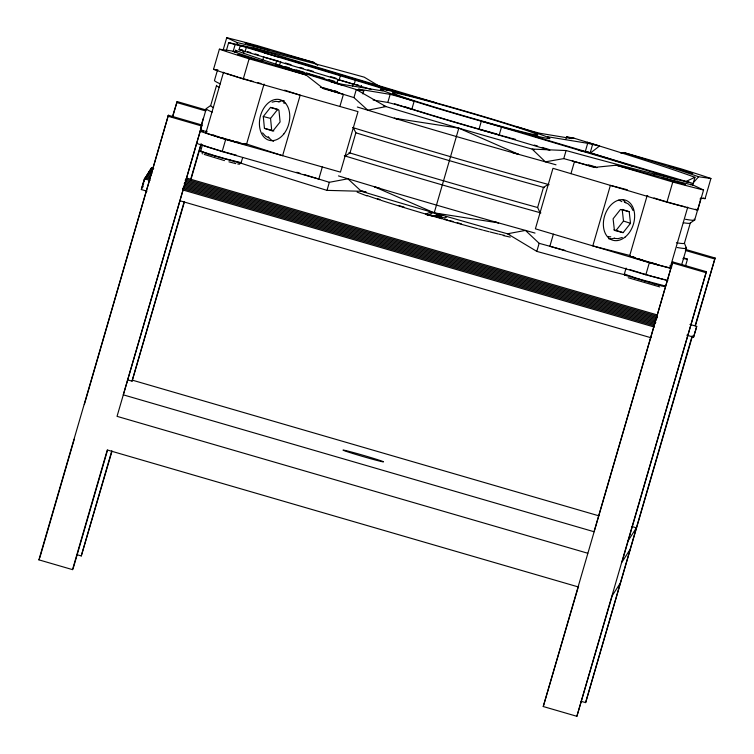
<?xml version="1.0" encoding="UTF-8"?>
<svg xmlns="http://www.w3.org/2000/svg" width="754" height="754" viewBox="0 0 754 754"><rect width="100%" height="100%" fill="white"/><g stroke="black" fill="none" stroke-linecap="round" stroke-linejoin="round"><path stroke-width="1.13" d="M202.44 144.872L200.592 151.46L206.03 153.505L240.102 163.137L240.969 163.222L242.647 157.68M625.028 274.173L624.331 274.136L639.326 279.121L664.858 285.907L663.944 286.369L654.519 284.032L624.934 275.05L624.331 274.136L626.093 268.094M201.111 151.78L200.677 150.923M624.934 275.05L625.019 274.503M202.967 152.478L203.052 151.94L201.195 151.234M626.942 275.785L627.036 275.248M206.03 153.505L206.134 152.968L203.052 151.94M630.146 276.85L630.25 276.322M146.992 191.186L141.337 189.546L142.808 184.315L144.466 178.783L150.112 180.432M149.688 179.009L145.164 177.69L144.777 179.16M150.385 177.916L145.861 176.596L145.475 178.067M149.952 176.493L146.568 175.503L146.172 176.973M150.659 175.39L147.266 174.41L146.87 175.88M151.356 174.297L147.963 173.316L147.577 174.787M152.054 173.203L148.661 172.214L147.963 174.777M151.62 171.78L149.367 171.12L148.661 173.684M152.327 170.687L150.065 170.027L149.367 172.591M153.024 169.593L150.762 168.934L150.065 171.497M153.722 168.5L151.46 167.84L150.762 170.404M686.809 335.191L693.586 337.161L695.056 331.93M689.938 324.427L696.715 326.407L695.245 331.637M210.102 154.796L210.225 154.259L206.134 152.968M634.321 278.169L634.434 277.642M214.909 156.257L215.041 155.729L210.225 154.259M639.194 279.649L639.326 279.121M142.902 186.709L142.817 187.133M535.029 233.08L498.658 222.92L434.21 212.864L458.818 128.161L518.582 154.344L556.018 164.806M142.431 186.973L142.742 185.889M144.099 181.535L144.466 180.253M220.111 157.793L220.262 157.275L215.041 155.729M142.996 184.023L144.466 178.783M143.109 184.607L143.505 183.213M107.53 450.185L73.1 568.714L72.516 569.628L38.888 559.845L168.378 115.249L201.997 125.023L123.298 394.842L594.029 531.73L672.738 261.921L706.366 271.694L621.984 562.116L630.156 549.336M39.802 557.809L74.241 439.271M84.316 404.587L168.378 115.249M172.28 117.162L177.124 101.564L206.266 110.037M172.864 116.239L177.124 101.564M199.885 131.205A99.754 2.959 16.2 0 0 225.682 139.49L340.431 172.119L358.009 111.62L243.259 78.981A99.754 2.959 16.2 0 1 213.523 69.359L219.386 49.199L231.676 50.942A189.273 5.617 16.2 0 0 306.049 75.004L323.56 88.718L343.409 94.363L339.894 106.465M201.375 124.975L203.297 118.369M223.146 50.028L226.728 37.7A99.754 2.959 16.2 0 1 257.519 45.683L314.06 62.488L317.717 65.419M200.781 127.615L206.313 108.567L210.715 105.475L216.577 85.306A246.681 7.314 16.2 0 0 219.461 87.473M217.444 70.254L214.513 80.329A250.045 7.417 16.2 0 0 220.404 83.883M72.516 569.628L107.275 449.968L578.016 586.857L578.601 585.943L543.248 706.526L576.876 716.3L612.22 595.726L620.391 582.955M201.997 125.023L117.04 416.349L587.781 553.248M226.313 50.716L228.65 42.648L253.137 47.973A252.722 7.493 16.2 0 1 364.201 77.153L379.827 86.54M76.776 554.642L81.262 555.943L111.762 450.958M127.558 379.856L132.044 381.156L184.23 201.507M190.47 180.046L200.979 143.882M112.016 451.175L81.262 555.943M132.044 381.156L184.494 201.723M190.724 180.263L201.233 144.099M205.955 132.77L223.533 72.261A21.103 0.622 16.2 0 0 224.042 72.582M233.071 51.658L235.125 44.599L245.399 46.644L268.349 53.459L264.786 52.997L277.849 56.87L281.883 57.389L395.294 91.234A21.018 0.622 16.2 0 1 400.949 93.439A209.282 6.211 16.2 0 0 360.506 81.14L280.912 57.266M234.852 52.299L235.437 50.282A257.321 7.634 16.2 0 0 342.919 85.419L356.284 89.528L363.748 90.895L362.872 93.92M371.015 89.387A64.269 1.904 16.2 0 0 354.192 84.335L239.084 49.66L240.262 45.626L355.36 80.301A64.269 1.904 16.2 0 1 388.338 90.405A88.246 2.62 16.2 0 0 448.988 111.837A88.246 2.62 16.2 0 0 549.779 138.274A88.246 2.62 16.2 0 0 440.364 104.052L432.033 101.724A88.246 2.62 16.2 0 0 403.164 93.996L388.338 90.405M245.107 51.583L246.275 47.549M322.316 166.973L318.801 179.075L222.166 151.592L225.682 139.49M243.259 78.981L249.122 58.812A99.754 2.959 16.2 0 1 219.386 49.199M262.741 60.056L263.617 57.031L278.716 61.168M246.454 144.57L264.041 84.062M275.502 64.938L276.671 60.904M276.511 65.07L279.536 65.457L280.714 61.423M336.784 83.656L337.962 79.622L339.187 79.82L340.356 75.786M352.627 86.192L353.211 84.175L358.301 85.004M354.192 84.335L355.36 80.301M240.385 162.977A257.321 7.634 16.2 0 0 326.991 190.366L329.338 182.298L347.905 178.792L361.326 191.28L374.813 195.343A239.527 7.106 16.2 0 0 493.87 229.961L509.742 234.419M353.946 97.596L356.284 89.528L385.935 106.578L367.829 110.216L353.946 97.596L328.584 89.773L331.788 90.367M360.883 87.539L361.468 85.522M353.324 127.756L355.85 132.798L349.988 152.968L345.115 155.993M387.82 102.45L390.167 94.382A17.587 0.518 16.2 0 1 414.153 101.225L411.816 109.292A17.587 0.518 16.2 0 0 387.82 102.45L373.126 100.018M499.157 135.155L501.504 127.087A50.527 1.499 16.2 0 0 481.325 121.224L478.988 129.292A50.527 1.499 16.2 0 1 499.157 135.155L549.883 150.291M540.071 212.685L537.621 207.529L543.474 187.36L548.271 184.447M565.962 138.821L566.546 136.804L574.011 138.171L599.515 146.022L590.618 152.873L578.459 150.253M536.801 251.384L539.148 243.316L525.444 230.413L507.508 233.787L536.801 251.384A257.321 7.634 16.2 0 0 624.708 274.776M566.103 150.546L532.117 149.085L545.368 161.846L563.756 158.613L566.103 150.546A257.321 7.634 16.2 0 0 677.45 179.688L689.505 182.449L536.631 137.011A17.587 0.518 16.2 0 1 532.833 135.136M553.379 234.164L549.864 246.266L645.829 274.795A99.754 2.959 16.2 0 0 667.884 280.611M570.957 173.665L574.473 161.563M585.34 151.384L587.686 143.317L599.515 146.022M590.184 152.789L592.521 144.721M629.609 255.992L647.186 195.484A21.103 0.622 16.2 0 0 647.865 195.852M654.142 174.994L654.811 172.845L501.504 127.087M645.829 274.795L649.345 262.694A99.754 2.959 16.2 0 0 670.598 268.301M666.922 202.185L672.785 182.025A99.754 2.959 16.2 0 0 703.567 189.999L697.704 210.168A99.754 2.959 16.2 0 1 666.922 202.185L552.965 168.312L535.387 228.82L649.345 262.694M674.726 178.971L677.45 179.688M690.796 184.89L691.38 182.873L684.821 181.412M692.596 185.371L694.943 177.303A252.722 7.493 16.2 0 0 587.262 142.233M670.136 267.755L687.714 207.246A21.103 0.622 16.2 0 1 687.017 207.218M543.248 706.526L672.738 261.921M681.607 265.012L686.489 248.207L684.425 243.231L690.287 223.061L694.688 219.97L700.551 199.801A250.045 7.417 16.2 0 0 699.995 198.971M685.565 265.776L687.478 259.178A99.754 2.959 16.2 0 0 683.539 257.84M700.589 198.038L705.056 198.67L710.918 178.51A99.754 2.959 16.2 0 0 681.182 168.887L624.246 152.694L620.74 153.071M576.876 716.3L706.366 271.694M581.136 701.314L585.622 702.615L692.21 335.756M695.16 325.587L715.112 258.009L685.97 249.536M692.153 337.038L585.622 702.615M695.433 325.747L715.112 258.009M143.288 184.325L143.694 182.92M644.416 281.185L644.566 280.667M142.591 185.418L141.337 189.546M143.92 181.818L144.306 180.508M142.902 185.635L142.299 187.652M145.701 178.321L146.568 175.503M147.105 176.125L147.963 173.316M148.5 173.938L149.367 171.12M149.198 172.845L150.065 170.027M149.905 171.752L150.762 168.934M144.645 179.367L145.164 177.69M145.343 178.274L145.861 176.596M146.738 176.087L147.266 174.41M148.142 173.901L148.661 172.214M150.941 169.518L151.46 167.84M225.352 159.301L225.521 158.783L241.186 162.723L240.667 162.402M649.646 282.684L649.816 282.166M696.715 326.407L693.586 337.161M230.29 160.677L230.479 160.159M654.519 284.032L654.708 283.523M234.579 161.818L234.777 161.309M658.704 285.144L658.902 284.635M237.925 162.657L238.132 162.157M661.918 285.945L662.135 285.436M240.102 163.137L240.319 162.638M663.944 286.369L664.161 285.87M38.888 559.845L39.472 558.94M654.811 172.845L675.763 179.282M628.242 540.599L636.404 527.828L631.918 526.528M613.926 229.829L616.093 230.394L623.492 221.035L622.191 209.433L629.204 211.704L630.504 223.307L623.115 232.656L614.406 230.404L613.106 218.801L620.495 209.442L629.204 211.704M270.526 107.398L278.933 110.112L280.092 121.96L272.844 131.073L264.437 128.359L263.278 116.512L270.526 107.398L277.792 109.273L270.545 118.397L271.704 130.235L273.806 130.913M692.737 183.392L698.619 176.756L710.918 178.51M436.509 216.671L439.092 217.114L442.881 215.163M430.298 215.267A59.001 1.753 16.2 0 0 431.109 215.352L437.527 216.992L442.419 214.57M438.611 213.759L433.531 216.106A59.001 1.753 16.2 0 1 431.005 215.729L425.51 214.315L431.618 211.497M427.923 215.069L434.031 212.251M439.639 214.079L434.549 216.426L440.977 214.362M685.942 181.45L694.943 177.303M622.304 237.482L618.026 238.65L614.491 238.396M272.119 102.167L275.653 101.347L279.866 101.837M239.659 164.165L237.783 164.07M703.567 189.999L693.246 185.173A189.273 5.617 16.2 0 1 616.244 165.211L594.18 167.426L572.248 160.904M570.58 138.086L574.011 138.171M326.991 190.366L361.326 191.28M624.246 274.682L624.943 274.72M213.872 134.966L213.646 135.117M213.523 69.359L217.991 69.999M200.413 130.499L207.124 131.45M683.011 258.547L687.478 259.178M458.818 128.161L394.304 118.208L357.321 107.021M587.686 143.317L548.686 136.926A50.527 1.499 16.2 0 0 548.337 137.473M390.167 94.382L358.518 89.132L363.748 90.895M431.109 215.352L433.098 215.729M239.084 49.66L242.166 50.273M510.251 237.105L503.304 235.568M633.096 256.784L634.095 257.001M237.152 142.063L238.764 142.214M425.51 214.315L428.592 214.975A59.001 1.753 16.2 0 0 429.535 215.144M684.981 206.785L677.554 204.871A21.103 0.622 16.2 0 1 654.057 197.972M659.788 286.916L628.214 277.745M235.823 163.637L228.933 161.846M627.366 189.782L610.382 185.38L592.804 245.889L630.174 255.568M263.278 116.512L270.545 118.397M264.437 128.359L271.704 130.235M232.279 140.791L234.098 141.281M656.3 264.098L649.854 262.279M549.091 184.673L532.805 180.149A250.045 7.417 16.2 0 1 368.574 132.393L352.514 127.511M544.529 187.652L530.58 183.787A246.681 7.314 16.2 0 1 368.565 136.662L355.85 132.798M537.621 207.529L524.718 203.948A246.681 7.314 16.2 0 1 362.702 156.832L348.951 152.647M540.891 212.911L524.596 208.387A250.045 7.417 16.2 0 1 360.374 160.63L344.314 155.748M231.224 140.498L226.897 139.273M534.36 149.716L518.479 145.258A239.527 7.106 16.2 0 1 399.422 110.631L383.72 105.909M249.122 58.812L306.049 75.004M220.262 157.275L225.521 158.783M224.475 160.602L204.268 154.447M323.711 87.841L332.373 90.367M588.535 164.853L595.029 166.747M398.819 119.518L394.304 118.208A250.045 7.417 16.2 0 0 518.582 154.344L511.796 152.374M176.54 102.469L205.682 110.942M685.386 250.451L714.528 258.924M167.793 116.154L201.422 125.937M672.153 262.826L705.782 272.609M380.025 188.425L338.452 175.908M495.265 221.93L498.658 222.92A250.045 7.417 16.2 0 1 374.38 186.775L434.21 212.864M186.502 178.029L657.158 314.899M185.804 179.122L657.102 316.18M185.098 180.215L657.535 317.604M185.531 181.639L656.838 318.697M184.834 182.732L656.131 319.79M184.127 183.835L655.433 320.893M184.56 185.258L655.867 322.316M183.863 186.351L655.16 323.409M183.165 187.444L654.463 324.503M182.459 188.538L653.765 325.596M182.892 189.961L654.199 327.019M179.763 200.715L651.07 337.773M132.629 380.242L598.846 515.821M646.517 261.299L648.742 261.949M247.501 51.649L250.78 52.62M255.154 53.92L258.433 54.891M222.458 137.973L225.776 138.953M436.198 102.893L253.137 47.973M337.962 79.622L353.211 84.175M285.973 66.814L289.357 67.822M296.133 69.849L304.032 72.205M306.294 72.874L324.352 78.265M328.867 79.613L334.512 81.3M616.244 165.211L672.785 182.025M279.536 65.457L337.274 82.686M534.284 145.079L537.649 146.078M542.135 147.416L548.865 149.433M285.37 62.987L290.997 64.684M300.007 67.389L303.381 68.407M307.886 69.764L313.513 71.451M330.403 76.531L336.03 78.228M228.65 42.648L235.125 44.599M342.919 85.419L330.931 81.705L342.618 84.382L381.609 90.772A50.527 1.499 16.2 0 0 381.967 90.226M334.569 91.027L337.915 92.054M434.087 215.917L437.527 216.992M643.407 260.356L638.695 258.839M233.071 75.607L225.908 73.279M216.794 136.22L218.528 136.766M212.892 135.202L215.39 135.993M284.654 90.15L300.186 95.174L282.609 155.682L244.871 143.467M623.492 221.035L630.504 223.307M616.093 230.394L623.115 232.656M566.546 136.804L571.777 138.566L540.128 133.317A17.587 0.518 16.2 0 1 516.141 126.474M367.038 195.946L357.132 192.11M202.1 153.599L202.59 153.816M624.274 201.997L628.129 203.853L630.73 206.455M695.64 209.207L697.704 210.168M226.728 37.7L237.048 42.535A189.273 5.617 16.2 0 1 314.06 62.488M669.806 265.842L671.871 266.803M663.963 286.039L664.642 286.407M265.549 136.144L268.603 137.803M262.59 132.883L265.031 135.597M235.437 50.282L236.935 52.035M241.996 49.651L244.4 53.609M631.164 206.992L632.974 210.47M237.048 42.535L237.331 44.693M446.01 216.888A256.483 7.606 16.2 0 1 439.139 217.124M442.08 216.973A255.926 7.597 16.2 0 1 440.685 216.888M436.717 216.37A255.926 7.597 16.2 0 1 435.058 216.096M365.954 192.072A255.926 7.597 16.2 0 1 361.826 191.007M366.161 192.223A256.483 7.606 16.2 0 1 362.033 191.158M222.166 151.592A99.754 2.959 16.2 0 1 196.37 143.307M273.636 141.328A21.008 14.712 -75.5 0 1 268.32 136.691M278.471 101.762A21.008 14.712 -75.5 0 1 284.381 100.904M245.945 144.25A21.103 0.622 16.2 0 1 238 142.619A21.103 0.622 16.2 0 1 215.493 136.116L208.33 133.788A21.103 0.622 16.2 0 1 206.813 132.845M236.53 155.258A21.103 0.622 16.2 0 1 227.284 152.732M226.247 152.44A21.103 0.622 16.2 0 1 222.015 151.224M220.96 150.913A21.103 0.622 16.2 0 1 202.949 145.183M260.988 83.505A21.103 0.622 16.2 0 1 257.632 82.657M253.325 81.507A21.103 0.622 16.2 0 1 249.395 80.414M248.377 80.131A21.103 0.622 16.2 0 1 244.164 78.925M243.108 78.623A21.103 0.622 16.2 0 1 238.905 77.379M237.887 77.078A21.103 0.622 16.2 0 1 233.985 75.89M243.957 143.684A18.982 0.566 16.2 0 1 234.786 141.677M233.721 141.384A18.982 0.566 16.2 0 1 226.549 139.349M225.597 139.075A18.982 0.566 16.2 0 1 221.817 137.963M220.903 137.69A18.982 0.566 16.2 0 1 216.568 136.37M283.4 102.912A18.907 13.242 -75.5 0 1 285.672 103.345M622.804 199.819A21.008 14.967 -72.1 0 1 625.716 202.741M614.557 238.076A21.008 14.967 -72.1 0 1 608.487 238.698M669.448 267.387A21.103 0.622 16.2 0 1 667.403 267.284L659.976 265.37A21.103 0.622 16.2 0 1 637.507 258.801A21.103 0.622 16.2 0 1 630.306 256.021M665.923 279.819A21.103 0.622 16.2 0 1 663.888 279.385M662.936 279.159A21.103 0.622 16.2 0 1 660.664 278.584M659.693 278.339A21.103 0.622 16.2 0 1 652.587 276.398M651.569 276.115A21.103 0.622 16.2 0 1 647.384 274.918M646.329 274.616A21.103 0.622 16.2 0 1 642.106 273.382M641.079 273.071A21.103 0.622 16.2 0 1 637.121 271.874M636.197 271.591A21.103 0.622 16.2 0 1 629.731 269.517M658.958 265.022A18.982 0.566 16.2 0 1 649.844 262.449M648.892 262.175A18.982 0.566 16.2 0 1 636.96 258.537M635.895 258.188A18.982 0.566 16.2 0 1 631.635 256.577M610.768 236.794A18.907 13.478 -72.1 0 1 608.11 236.483M618.666 200.178A18.907 13.478 -72.1 0 1 621.861 201.676M624.246 152.694A189.273 5.617 16.2 0 1 698.619 176.756M703.143 198.019A99.754 2.959 16.2 0 1 705.056 198.67M504.52 235.38A75.626 2.243 16.2 0 1 501.674 234.777M500.844 234.598A75.626 2.243 16.2 0 1 499.063 234.183M498.102 233.966A75.626 2.243 16.2 0 1 489.996 231.959M488.969 231.704A75.626 2.243 16.2 0 1 483.502 230.281M482.541 230.027A75.626 2.243 16.2 0 1 478.545 228.971M477.518 228.698A75.626 2.243 16.2 0 1 443.267 219.169M442.193 218.858A75.626 2.243 16.2 0 1 427.009 214.438M425.935 214.127A75.626 2.243 16.2 0 1 381.053 200.319M380.063 199.989A75.626 2.243 16.2 0 1 369.771 196.483M369.008 196.2A75.626 2.243 16.2 0 1 367.189 195.522M461.325 223.834A75.626 2.243 16.2 0 1 457.207 222.684M453.022 221.506A75.626 2.243 16.2 0 1 449.836 220.602M447.697 219.998A75.626 2.243 16.2 0 1 444.464 219.075M442.306 218.453A75.626 2.243 16.2 0 1 439.054 217.52M434.709 216.257A75.626 2.243 16.2 0 1 431.458 215.305M404.144 207.152A75.626 2.243 16.2 0 1 398.574 205.437M380.186 199.593A75.626 2.243 16.2 0 1 377.368 198.66M515.482 139.339A88.246 2.62 16.2 0 1 511.419 138.265M510.383 137.982A88.246 2.62 16.2 0 1 503.898 136.229M502.927 135.965A88.246 2.62 16.2 0 1 394.427 103.684M340.572 93.487A257.321 7.634 16.2 0 1 320.365 87.21M694.142 219.141A250.045 7.417 16.2 0 1 685.433 219.282M596.951 167.671A257.321 7.634 16.2 0 1 563.756 158.613M337.547 91.771A239.527 7.106 16.2 0 1 334.201 90.725M585.811 151.365A239.527 7.106 16.2 0 1 628.252 164.796M629.411 165.173A239.527 7.106 16.2 0 1 632.832 166.285M690.287 223.061A246.681 7.314 16.2 0 1 683.294 222.741M684.425 243.231A246.681 7.314 16.2 0 1 676.395 242.741M213.599 107.633A246.681 7.314 16.2 0 1 210.715 105.475M329.338 182.298A257.321 7.634 16.2 0 1 304.116 174.523M299.904 173.213A257.321 7.634 16.2 0 1 296.784 172.242M203.382 130.932A250.045 7.417 16.2 0 1 200.451 128.736M685.933 247.369A250.045 7.417 16.2 0 1 677.224 247.51M212.204 112.12A250.045 7.417 16.2 0 1 206.313 108.567M564.85 250.347A257.321 7.634 16.2 0 1 539.148 243.316M496.943 134.033A79.839 2.366 16.2 0 1 493.823 133.175M492.777 132.883A79.839 2.366 16.2 0 1 485.227 130.781M484.134 130.48A79.839 2.366 16.2 0 1 477.442 128.585M476.462 128.312A79.839 2.366 16.2 0 1 469.497 126.314M468.498 126.031A79.839 2.366 16.2 0 1 446.688 119.65M445.567 119.32A79.839 2.366 16.2 0 1 431.448 115.07M430.411 114.749A79.839 2.366 16.2 0 1 416.67 110.499M415.605 110.159A79.839 2.366 16.2 0 1 404.945 106.738M245.286 42.997L269.112 50.018L245.286 42.997M661.597 177.699L685.433 184.721L661.597 177.699M238.047 54.514L237.529 54.467L261.761 61.526L238.047 54.514M669.052 166.229L668.534 166.172L692.775 173.232L669.052 166.229M352.938 453.531A21.008 0.622 16.2 0 0 383.503 461.853A21.008 0.622 16.2 0 0 353.541 452.579A21.008 0.622 16.2 0 0 352.938 453.531M283.796 133.995A21.008 14.712 -75.5 0 0 280.45 99.82A21.008 14.712 -75.5 0 0 259.527 126.144A21.008 14.712 -75.5 0 0 283.796 133.995M625.113 237.067A21.008 14.967 -72.1 0 0 628.412 201.638A21.008 14.967 -72.1 0 0 603.473 221.733A21.008 14.967 -72.1 0 0 625.113 237.067M427.744 104.995A75.636 2.243 16.2 0 0 537.781 134.975A75.636 2.243 16.2 0 0 429.931 101.583A75.636 2.243 16.2 0 0 427.744 104.995"/></g></svg>
